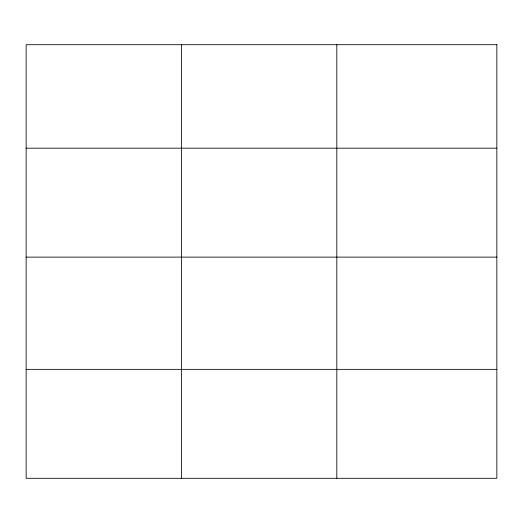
<?xml version="1.0" encoding="UTF-8"?>
<svg xmlns="http://www.w3.org/2000/svg" width="523" height="523" viewBox="0 0 523 523"><rect width="100%" height="100%" fill="white"/><g stroke="black" fill="none" stroke-linecap="round" stroke-linejoin="round"><path stroke-width="0.78" d="M26.15 148.186L496.85 148.186M26.15 257.12L496.85 257.12M26.15 369.356L496.85 369.356M336.812 44.703L336.812 478.297M181.481 44.703L181.481 478.297M496.85 44.703L26.15 44.703L26.15 478.297L496.85 478.297L496.85 44.703"/></g></svg>
